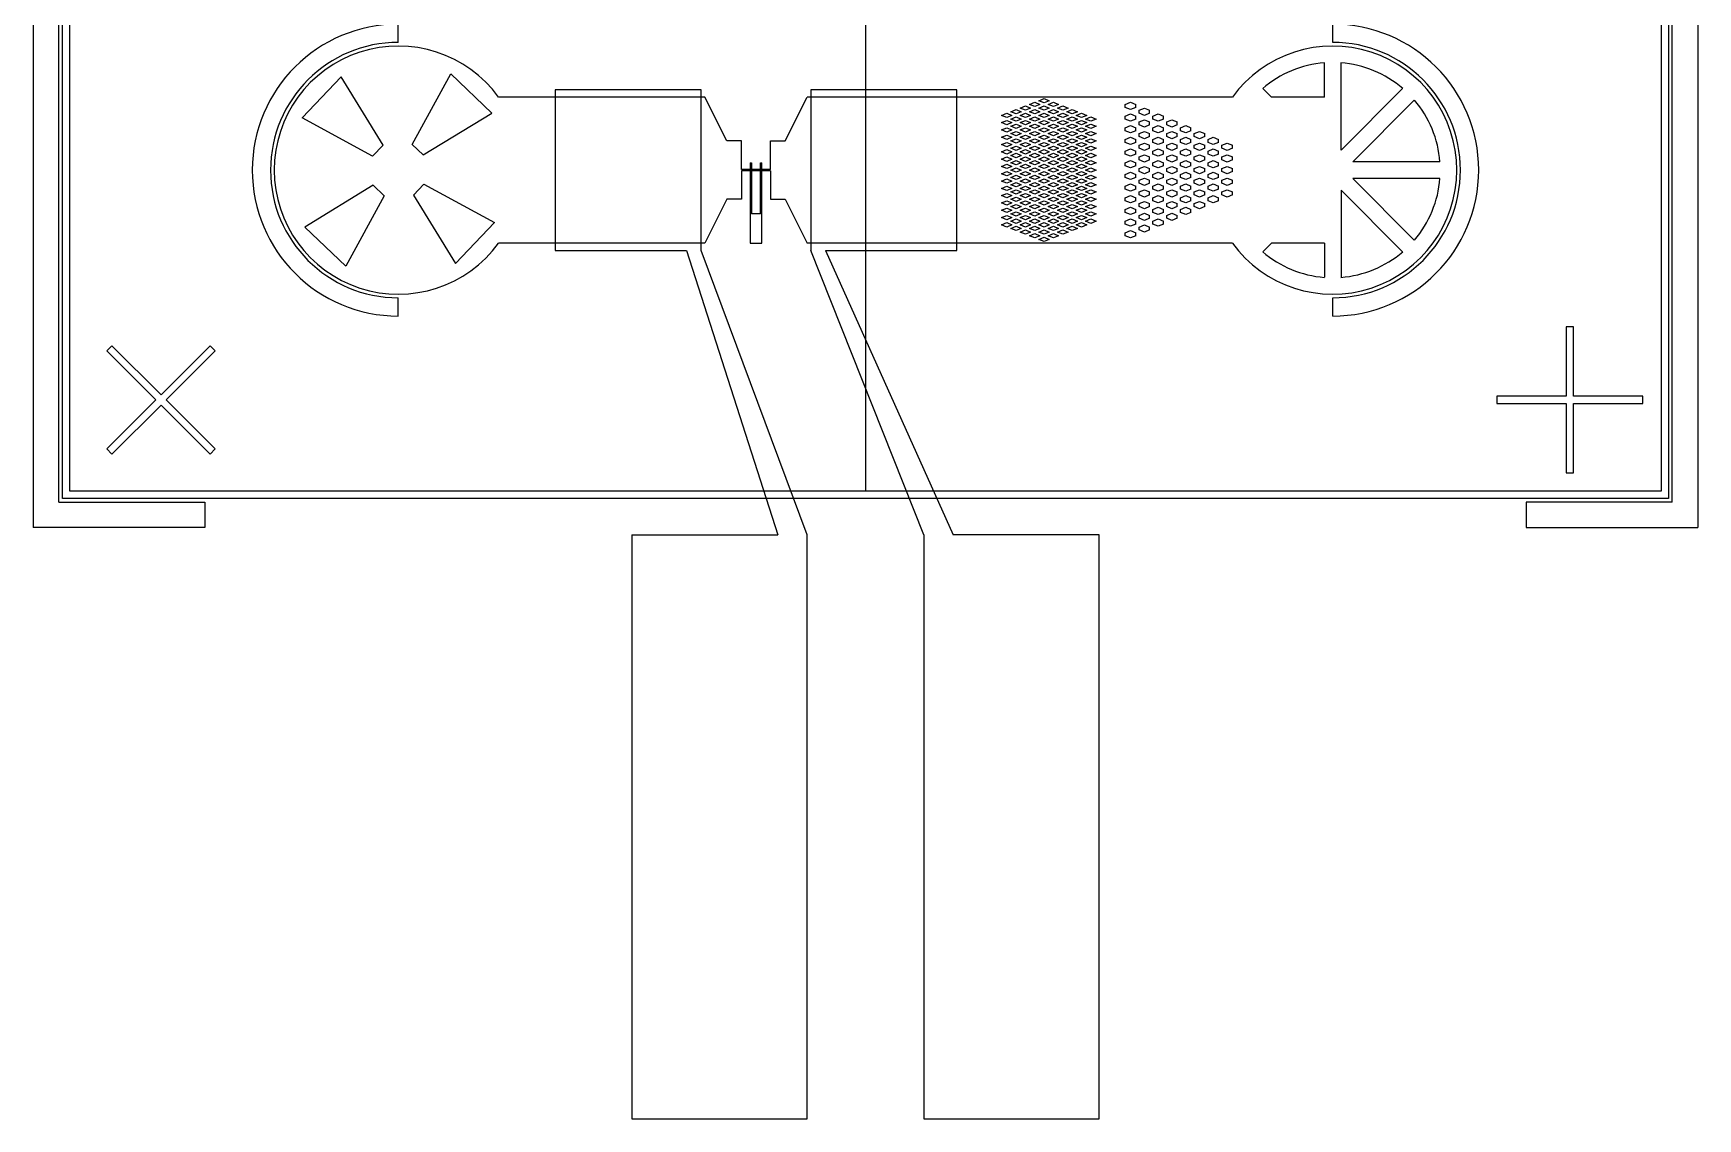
# Model space of a CAD drawing. Header units: inches. Extents: x -271009 to 5700, y -37000 to 38138.
# Drawn here: x -68200 to -56800, y -8500 to -1062 of the extents above; entities that cross this region are included whole.
import ezdxf

# ---------------------------------------------------------------- set-up
doc = ezdxf.new("R2010")
doc.units = ezdxf.units.IN
doc.header["$MEASUREMENT"] = 0
for name, color, linetype in [('Construction', 3, 'Continuous'), ('Electrodes', 4, 'Continuous'), ('PDMS', 6, 'Continuous')]:
    doc.layers.add(name, color=color, linetype=linetype)

msp = doc.modelspace()

# ---------------------------------------------------------------- linework, layer by layer
at = {"layer": 'Construction'}
msp.add_line((-62500, 4200), (-62500, -4200), dxfattribs=at)
at = {"layer": 'Electrodes'}
for p, q in [((-68200, 4450), (-68200, -4450)), ((-56800, 4450), (-56800, -4450)), ((-68025, -4275), (-68025, 4275)), ((-56975, -4275), (-56975, 4275)), ((-65700, -1125), (-65700, -1000)), ((-59300, -1125), (-59300, -1000)), ((-63725, -2550), (-63100, -4500)), ((-62900, -4500), (-63625, -2550)), ((-62100, -4500), (-62875, -2550)), ((-62775, -2550), (-61900, -4500)), ((-65700, -3000), (-65700, -2875)), ((-59300, -3000), (-59300, -2875)), ((-57650, -3075), (-57700, -3075)), ((-57700, -3075), (-57700, -3550)), ((-57650, -3550), (-57650, -3075)), ((-67661, -3204), (-67696, -3239)), ((-67696, -3239), (-67360, -3575)), ((-67325, -3540), (-67661, -3204)), ((-66989, -3204), (-67325, -3540)), ((-67290, -3575), (-66954, -3239)), ((-66989, -3204), (-66954, -3239)), ((-67360, -3575), (-67696, -3911)), ((-67661, -3946), (-67325, -3610)), ((-67325, -3610), (-66989, -3946)), ((-66954, -3911), (-67290, -3575)), ((-58175, -3550), (-58175, -3600)), ((-57700, -3550), (-58175, -3550)), ((-58175, -3600), (-57700, -3600)), ((-57700, -3600), (-57700, -4075)), ((-57175, -3550), (-57650, -3550)), ((-57650, -4075), (-57650, -3600)), ((-57650, -3600), (-57175, -3600)), ((-57175, -3600), (-57175, -3550)), ((-67696, -3911), (-67661, -3946)), ((-66989, -3946), (-66954, -3911)), ((-57700, -4075), (-57650, -4075)), ((-68025, -4275), (-67025, -4275)), ((-67025, -4275), (-67025, -4450)), ((-56975, -4275), (-57975, -4275)), ((-57975, -4275), (-57975, -4450)), ((-67025, -4450), (-68200, -4450)), ((-64100, -4500), (-63100, -4500)), ((-60900, -4500), (-61900, -4500)), ((-57975, -4450), (-56800, -4450))]:
    msp.add_line(p, q, dxfattribs=at)
for points in [[(-63625, -2550), (-63625, -1450), (-64625, -1450), (-64625, -2550), (-63725, -2550)], [(-62775, -2550), (-61875, -2550), (-61875, -1450), (-62875, -1450), (-62875, -2550)], [(-63290, -1950), (-63280, -1950), (-63280, -2300)], [(-63290, -1950), (-63290, -2500), (-63210, -2500), (-63210, -1950)], [(-63220, -2300), (-63220, -1950), (-63210, -1950)], [(-63220, -2300), (-63280, -2300)], [(-64100, -4500), (-64100, -8500), (-62900, -8500), (-62900, -4500)], [(-62100, -4500), (-62100, -8500), (-60900, -8500), (-60900, -4500)]]:
    msp.add_lwpolyline(points, dxfattribs=at)
for centre, radius, start, end in [((-65700, -2000), 1000, 90, 270), ((-59300, -2000), 1000, 270, 90), ((-65700, -2000), 875, 90, 270), ((-59300, -2000), 875, 270, 90)]:
    msp.add_arc(centre, radius, start, end, dxfattribs=at)
at = {"layer": 'PDMS'}
for p, q in [((-66359, -1641), (-66091, -1360)), ((-65804, -1829), (-66091, -1360)), ((-65604, -1824), (-65341, -1341)), ((-65060, -1609), (-65341, -1341)), ((-59357, -1500), (-59357, -1266)), ((-59243, -1863), (-59243, -1266)), ((-59720, -1500), (-59779, -1441)), ((-58821, -1441), (-59243, -1863)), ((-63600, -1500), (-65013, -1500)), ((-63450, -1800), (-63600, -1500)), ((-63050, -1800), (-62900, -1500)), ((-59987, -1500), (-62900, -1500)), ((-61505, -1600), (-61469, -1585)), ((-61469, -1585), (-61433, -1600)), ((-61441, -1575), (-61405, -1560)), ((-61405, -1590), (-61441, -1575)), ((-61405, -1560), (-61369, -1575)), ((-61369, -1575), (-61405, -1590)), ((-61377, -1550), (-61341, -1535)), ((-61341, -1565), (-61377, -1550)), ((-61377, -1600), (-61341, -1585)), ((-61341, -1535), (-61305, -1550)), ((-61305, -1550), (-61341, -1565)), ((-61341, -1585), (-61305, -1600)), ((-61313, -1525), (-61277, -1510)), ((-61277, -1540), (-61313, -1525)), ((-61313, -1575), (-61277, -1560)), ((-61277, -1590), (-61313, -1575)), ((-61277, -1510), (-61241, -1525)), ((-61241, -1525), (-61277, -1540)), ((-61277, -1560), (-61241, -1575)), ((-61241, -1575), (-61277, -1590)), ((-61249, -1550), (-61213, -1535)), ((-61213, -1565), (-61249, -1550)), ((-61249, -1600), (-61213, -1585)), ((-61213, -1535), (-61177, -1550)), ((-61177, -1550), (-61213, -1565)), ((-61213, -1585), (-61177, -1600)), ((-61185, -1575), (-61149, -1560)), ((-61149, -1590), (-61185, -1575)), ((-61149, -1560), (-61113, -1575)), ((-61113, -1575), (-61149, -1590)), ((-61121, -1600), (-61085, -1585)), ((-61085, -1585), (-61049, -1600)), ((-60721, -1550), (-60685, -1535)), ((-60721, -1570), (-60721, -1550)), ((-60685, -1585), (-60721, -1570)), ((-60685, -1535), (-60649, -1550)), ((-60649, -1570), (-60685, -1585)), ((-60649, -1570), (-60649, -1550)), ((-60626, -1590), (-60590, -1575)), ((-60626, -1610), (-60626, -1590)), ((-60590, -1575), (-60554, -1590)), ((-60554, -1610), (-60554, -1590)), ((-59357, -1500), (-59720, -1500)), ((-58741, -1521), (-59163, -1943)), ((-65876, -1904), (-66359, -1641)), ((-65529, -1896), (-65060, -1609)), ((-61569, -1625), (-61533, -1610)), ((-61533, -1640), (-61569, -1625)), ((-61569, -1675), (-61533, -1660)), ((-61533, -1690), (-61569, -1675)), ((-61569, -1725), (-61533, -1710)), ((-61533, -1610), (-61497, -1625)), ((-61497, -1625), (-61533, -1640)), ((-61533, -1660), (-61497, -1675)), ((-61497, -1675), (-61533, -1690)), ((-61533, -1710), (-61497, -1725)), ((-61469, -1615), (-61505, -1600)), ((-61505, -1650), (-61469, -1635)), ((-61469, -1665), (-61505, -1650)), ((-61505, -1700), (-61469, -1685)), ((-61469, -1715), (-61505, -1700)), ((-61433, -1600), (-61469, -1615)), ((-61469, -1635), (-61433, -1650)), ((-61433, -1650), (-61469, -1665)), ((-61469, -1685), (-61433, -1700)), ((-61433, -1700), (-61469, -1715)), ((-61441, -1625), (-61405, -1610)), ((-61405, -1640), (-61441, -1625)), ((-61441, -1675), (-61405, -1660)), ((-61405, -1690), (-61441, -1675)), ((-61441, -1725), (-61405, -1710)), ((-61405, -1610), (-61369, -1625)), ((-61369, -1625), (-61405, -1640)), ((-61405, -1660), (-61369, -1675)), ((-61369, -1675), (-61405, -1690)), ((-61405, -1710), (-61369, -1725)), ((-61341, -1615), (-61377, -1600)), ((-61377, -1650), (-61341, -1635)), ((-61341, -1665), (-61377, -1650)), ((-61377, -1700), (-61341, -1685)), ((-61341, -1715), (-61377, -1700)), ((-61305, -1600), (-61341, -1615)), ((-61341, -1635), (-61305, -1650)), ((-61305, -1650), (-61341, -1665)), ((-61341, -1685), (-61305, -1700)), ((-61305, -1700), (-61341, -1715)), ((-61313, -1625), (-61277, -1610)), ((-61277, -1640), (-61313, -1625)), ((-61313, -1675), (-61277, -1660)), ((-61277, -1690), (-61313, -1675)), ((-61313, -1725), (-61277, -1710)), ((-61277, -1610), (-61241, -1625)), ((-61241, -1625), (-61277, -1640)), ((-61277, -1660), (-61241, -1675)), ((-61241, -1675), (-61277, -1690)), ((-61277, -1710), (-61241, -1725)), ((-61213, -1615), (-61249, -1600)), ((-61249, -1650), (-61213, -1635)), ((-61213, -1665), (-61249, -1650)), ((-61249, -1700), (-61213, -1685)), ((-61213, -1715), (-61249, -1700)), ((-61177, -1600), (-61213, -1615)), ((-61213, -1635), (-61177, -1650)), ((-61177, -1650), (-61213, -1665)), ((-61213, -1685), (-61177, -1700)), ((-61177, -1700), (-61213, -1715)), ((-61185, -1625), (-61149, -1610)), ((-61149, -1640), (-61185, -1625)), ((-61185, -1675), (-61149, -1660)), ((-61149, -1690), (-61185, -1675)), ((-61185, -1725), (-61149, -1710)), ((-61149, -1610), (-61113, -1625)), ((-61113, -1625), (-61149, -1640)), ((-61149, -1660), (-61113, -1675)), ((-61113, -1675), (-61149, -1690)), ((-61149, -1710), (-61113, -1725)), ((-61085, -1615), (-61121, -1600)), ((-61121, -1650), (-61085, -1635)), ((-61085, -1665), (-61121, -1650)), ((-61121, -1700), (-61085, -1685)), ((-61085, -1715), (-61121, -1700)), ((-61049, -1600), (-61085, -1615)), ((-61085, -1635), (-61049, -1650)), ((-61049, -1650), (-61085, -1665)), ((-61085, -1685), (-61049, -1700)), ((-61049, -1700), (-61085, -1715)), ((-61057, -1625), (-61021, -1610)), ((-61021, -1640), (-61057, -1625)), ((-61057, -1675), (-61021, -1660)), ((-61021, -1690), (-61057, -1675)), ((-61057, -1725), (-61021, -1710)), ((-61021, -1610), (-60985, -1625)), ((-60985, -1625), (-61021, -1640)), ((-61021, -1660), (-60985, -1675)), ((-60985, -1675), (-61021, -1690)), ((-61021, -1710), (-60985, -1725)), ((-60993, -1650), (-60957, -1635)), ((-60957, -1665), (-60993, -1650)), ((-60993, -1700), (-60957, -1685)), ((-60957, -1715), (-60993, -1700)), ((-60957, -1635), (-60921, -1650)), ((-60921, -1650), (-60957, -1665)), ((-60957, -1685), (-60921, -1700)), ((-60921, -1700), (-60957, -1715)), ((-60721, -1630), (-60685, -1615)), ((-60721, -1650), (-60721, -1630)), ((-60685, -1665), (-60721, -1650)), ((-60721, -1710), (-60685, -1695)), ((-60721, -1730), (-60721, -1710)), ((-60685, -1615), (-60649, -1630)), ((-60649, -1650), (-60685, -1665)), ((-60685, -1695), (-60649, -1710)), ((-60649, -1650), (-60649, -1630)), ((-60649, -1730), (-60649, -1710)), ((-60590, -1625), (-60626, -1610)), ((-60626, -1670), (-60590, -1655)), ((-60626, -1690), (-60626, -1670)), ((-60590, -1705), (-60626, -1690)), ((-60554, -1610), (-60590, -1625)), ((-60590, -1655), (-60554, -1670)), ((-60554, -1690), (-60590, -1705)), ((-60554, -1690), (-60554, -1670)), ((-60532, -1630), (-60496, -1615)), ((-60532, -1650), (-60532, -1630)), ((-60496, -1665), (-60532, -1650)), ((-60532, -1710), (-60496, -1695)), ((-60532, -1730), (-60532, -1710)), ((-60496, -1615), (-60460, -1630)), ((-60460, -1650), (-60496, -1665)), ((-60496, -1695), (-60460, -1710)), ((-60460, -1650), (-60460, -1630)), ((-60460, -1730), (-60460, -1710)), ((-60437, -1670), (-60401, -1655)), ((-60437, -1690), (-60437, -1670)), ((-60401, -1705), (-60437, -1690)), ((-60401, -1655), (-60365, -1670)), ((-60365, -1690), (-60401, -1705)), ((-60365, -1690), (-60365, -1670)), ((-60343, -1710), (-60307, -1695)), ((-60343, -1730), (-60343, -1710)), ((-60307, -1695), (-60271, -1710)), ((-60271, -1730), (-60271, -1710)), ((-63350, -1800), (-63450, -1800)), ((-63350, -1995), (-63350, -1800)), ((-63150, -1995), (-63150, -1800)), ((-63150, -1800), (-63050, -1800)), ((-61533, -1740), (-61569, -1725)), ((-61569, -1775), (-61533, -1760)), ((-61533, -1790), (-61569, -1775)), ((-61569, -1825), (-61533, -1810)), ((-61497, -1725), (-61533, -1740)), ((-61533, -1760), (-61497, -1775)), ((-61497, -1775), (-61533, -1790)), ((-61533, -1810), (-61497, -1825)), ((-61505, -1750), (-61469, -1735)), ((-61469, -1765), (-61505, -1750)), ((-61505, -1800), (-61469, -1785)), ((-61469, -1815), (-61505, -1800)), ((-61469, -1735), (-61433, -1750)), ((-61433, -1750), (-61469, -1765)), ((-61469, -1785), (-61433, -1800)), ((-61433, -1800), (-61469, -1815)), ((-61405, -1740), (-61441, -1725)), ((-61441, -1775), (-61405, -1760)), ((-61405, -1790), (-61441, -1775)), ((-61441, -1825), (-61405, -1810)), ((-61369, -1725), (-61405, -1740)), ((-61405, -1760), (-61369, -1775)), ((-61369, -1775), (-61405, -1790)), ((-61405, -1810), (-61369, -1825)), ((-61377, -1750), (-61341, -1735)), ((-61341, -1765), (-61377, -1750)), ((-61377, -1800), (-61341, -1785)), ((-61341, -1815), (-61377, -1800)), ((-61341, -1735), (-61305, -1750)), ((-61305, -1750), (-61341, -1765)), ((-61341, -1785), (-61305, -1800)), ((-61305, -1800), (-61341, -1815)), ((-61277, -1740), (-61313, -1725)), ((-61313, -1775), (-61277, -1760)), ((-61277, -1790), (-61313, -1775)), ((-61313, -1825), (-61277, -1810)), ((-61241, -1725), (-61277, -1740)), ((-61277, -1760), (-61241, -1775)), ((-61241, -1775), (-61277, -1790)), ((-61277, -1810), (-61241, -1825)), ((-61249, -1750), (-61213, -1735)), ((-61213, -1765), (-61249, -1750)), ((-61249, -1800), (-61213, -1785)), ((-61213, -1815), (-61249, -1800)), ((-61213, -1735), (-61177, -1750)), ((-61177, -1750), (-61213, -1765)), ((-61213, -1785), (-61177, -1800)), ((-61177, -1800), (-61213, -1815)), ((-61149, -1740), (-61185, -1725)), ((-61185, -1775), (-61149, -1760)), ((-61149, -1790), (-61185, -1775)), ((-61185, -1825), (-61149, -1810)), ((-61113, -1725), (-61149, -1740)), ((-61149, -1760), (-61113, -1775)), ((-61113, -1775), (-61149, -1790)), ((-61149, -1810), (-61113, -1825)), ((-61121, -1750), (-61085, -1735)), ((-61085, -1765), (-61121, -1750)), ((-61121, -1800), (-61085, -1785)), ((-61085, -1815), (-61121, -1800)), ((-61085, -1735), (-61049, -1750)), ((-61049, -1750), (-61085, -1765)), ((-61085, -1785), (-61049, -1800)), ((-61049, -1800), (-61085, -1815)), ((-61021, -1740), (-61057, -1725)), ((-61057, -1775), (-61021, -1760)), ((-61021, -1790), (-61057, -1775)), ((-61057, -1825), (-61021, -1810)), ((-60985, -1725), (-61021, -1740)), ((-61021, -1760), (-60985, -1775)), ((-60985, -1775), (-61021, -1790)), ((-61021, -1810), (-60985, -1825)), ((-60993, -1750), (-60957, -1735)), ((-60957, -1765), (-60993, -1750)), ((-60993, -1800), (-60957, -1785)), ((-60957, -1815), (-60993, -1800)), ((-60957, -1735), (-60921, -1750)), ((-60921, -1750), (-60957, -1765)), ((-60957, -1785), (-60921, -1800)), ((-60921, -1800), (-60957, -1815)), ((-60685, -1745), (-60721, -1730)), ((-60721, -1790), (-60685, -1775)), ((-60721, -1810), (-60721, -1790)), ((-60685, -1825), (-60721, -1810)), ((-60649, -1730), (-60685, -1745)), ((-60685, -1775), (-60649, -1790)), ((-60649, -1810), (-60685, -1825)), ((-60649, -1810), (-60649, -1790)), ((-60626, -1750), (-60590, -1735)), ((-60626, -1770), (-60626, -1750)), ((-60590, -1785), (-60626, -1770)), ((-60626, -1830), (-60590, -1815)), ((-60590, -1735), (-60554, -1750)), ((-60554, -1770), (-60590, -1785)), ((-60590, -1815), (-60554, -1830)), ((-60554, -1770), (-60554, -1750)), ((-60496, -1745), (-60532, -1730)), ((-60532, -1790), (-60496, -1775)), ((-60532, -1810), (-60532, -1790)), ((-60496, -1825), (-60532, -1810)), ((-60460, -1730), (-60496, -1745)), ((-60496, -1775), (-60460, -1790)), ((-60460, -1810), (-60496, -1825)), ((-60460, -1810), (-60460, -1790)), ((-60437, -1750), (-60401, -1735)), ((-60437, -1770), (-60437, -1750)), ((-60401, -1785), (-60437, -1770)), ((-60437, -1830), (-60401, -1815)), ((-60401, -1735), (-60365, -1750)), ((-60365, -1770), (-60401, -1785)), ((-60401, -1815), (-60365, -1830)), ((-60365, -1770), (-60365, -1750)), ((-60307, -1745), (-60343, -1730)), ((-60343, -1790), (-60307, -1775)), ((-60343, -1810), (-60343, -1790)), ((-60307, -1825), (-60343, -1810)), ((-60271, -1730), (-60307, -1745)), ((-60307, -1775), (-60271, -1790)), ((-60271, -1810), (-60307, -1825)), ((-60271, -1810), (-60271, -1790)), ((-60248, -1750), (-60212, -1735)), ((-60248, -1770), (-60248, -1750)), ((-60212, -1785), (-60248, -1770)), ((-60248, -1830), (-60212, -1815)), ((-60212, -1735), (-60176, -1750)), ((-60176, -1770), (-60212, -1785)), ((-60212, -1815), (-60176, -1830)), ((-60176, -1770), (-60176, -1750)), ((-60154, -1790), (-60118, -1775)), ((-60154, -1810), (-60154, -1790)), ((-60118, -1825), (-60154, -1810)), ((-60118, -1775), (-60082, -1790)), ((-60082, -1810), (-60118, -1825)), ((-60082, -1810), (-60082, -1790)), ((-60059, -1830), (-60023, -1815)), ((-60023, -1815), (-59987, -1830)), ((-65876, -1904), (-65804, -1829)), ((-65529, -1896), (-65604, -1824)), ((-61533, -1840), (-61569, -1825)), ((-61569, -1875), (-61533, -1860)), ((-61533, -1890), (-61569, -1875)), ((-61569, -1925), (-61533, -1910)), ((-61533, -1940), (-61569, -1925)), ((-61497, -1825), (-61533, -1840)), ((-61533, -1860), (-61497, -1875)), ((-61497, -1875), (-61533, -1890)), ((-61533, -1910), (-61497, -1925)), ((-61497, -1925), (-61533, -1940)), ((-61505, -1850), (-61469, -1835)), ((-61469, -1865), (-61505, -1850)), ((-61505, -1900), (-61469, -1885)), ((-61469, -1915), (-61505, -1900)), ((-61505, -1950), (-61469, -1935)), ((-61469, -1835), (-61433, -1850)), ((-61433, -1850), (-61469, -1865)), ((-61469, -1885), (-61433, -1900)), ((-61433, -1900), (-61469, -1915)), ((-61469, -1935), (-61433, -1950)), ((-61405, -1840), (-61441, -1825)), ((-61441, -1875), (-61405, -1860)), ((-61405, -1890), (-61441, -1875)), ((-61441, -1925), (-61405, -1910)), ((-61405, -1940), (-61441, -1925)), ((-61369, -1825), (-61405, -1840)), ((-61405, -1860), (-61369, -1875)), ((-61369, -1875), (-61405, -1890)), ((-61405, -1910), (-61369, -1925)), ((-61369, -1925), (-61405, -1940)), ((-61377, -1850), (-61341, -1835)), ((-61341, -1865), (-61377, -1850)), ((-61377, -1900), (-61341, -1885)), ((-61341, -1915), (-61377, -1900)), ((-61377, -1950), (-61341, -1935)), ((-61341, -1835), (-61305, -1850)), ((-61305, -1850), (-61341, -1865)), ((-61341, -1885), (-61305, -1900)), ((-61305, -1900), (-61341, -1915)), ((-61341, -1935), (-61305, -1950)), ((-61277, -1840), (-61313, -1825)), ((-61313, -1875), (-61277, -1860)), ((-61277, -1890), (-61313, -1875)), ((-61313, -1925), (-61277, -1910)), ((-61277, -1940), (-61313, -1925)), ((-61241, -1825), (-61277, -1840)), ((-61277, -1860), (-61241, -1875)), ((-61241, -1875), (-61277, -1890)), ((-61277, -1910), (-61241, -1925)), ((-61241, -1925), (-61277, -1940)), ((-61249, -1850), (-61213, -1835)), ((-61213, -1865), (-61249, -1850)), ((-61249, -1900), (-61213, -1885)), ((-61213, -1915), (-61249, -1900)), ((-61249, -1950), (-61213, -1935)), ((-61213, -1835), (-61177, -1850)), ((-61177, -1850), (-61213, -1865)), ((-61213, -1885), (-61177, -1900)), ((-61177, -1900), (-61213, -1915)), ((-61213, -1935), (-61177, -1950)), ((-61149, -1840), (-61185, -1825)), ((-61185, -1875), (-61149, -1860)), ((-61149, -1890), (-61185, -1875)), ((-61185, -1925), (-61149, -1910)), ((-61149, -1940), (-61185, -1925)), ((-61113, -1825), (-61149, -1840)), ((-61149, -1860), (-61113, -1875)), ((-61113, -1875), (-61149, -1890)), ((-61149, -1910), (-61113, -1925)), ((-61113, -1925), (-61149, -1940)), ((-61121, -1850), (-61085, -1835)), ((-61085, -1865), (-61121, -1850)), ((-61121, -1900), (-61085, -1885)), ((-61085, -1915), (-61121, -1900)), ((-61121, -1950), (-61085, -1935)), ((-61085, -1835), (-61049, -1850)), ((-61049, -1850), (-61085, -1865)), ((-61085, -1885), (-61049, -1900)), ((-61049, -1900), (-61085, -1915)), ((-61085, -1935), (-61049, -1950)), ((-61021, -1840), (-61057, -1825)), ((-61057, -1875), (-61021, -1860)), ((-61021, -1890), (-61057, -1875)), ((-61057, -1925), (-61021, -1910)), ((-61021, -1940), (-61057, -1925)), ((-60985, -1825), (-61021, -1840)), ((-61021, -1860), (-60985, -1875)), ((-60985, -1875), (-61021, -1890)), ((-61021, -1910), (-60985, -1925)), ((-60985, -1925), (-61021, -1940)), ((-60993, -1850), (-60957, -1835)), ((-60957, -1865), (-60993, -1850)), ((-60993, -1900), (-60957, -1885)), ((-60957, -1915), (-60993, -1900)), ((-60993, -1950), (-60957, -1935)), ((-60957, -1835), (-60921, -1850)), ((-60921, -1850), (-60957, -1865)), ((-60957, -1885), (-60921, -1900)), ((-60921, -1900), (-60957, -1915)), ((-60957, -1935), (-60921, -1950)), ((-60721, -1870), (-60685, -1855)), ((-60721, -1890), (-60721, -1870)), ((-60685, -1905), (-60721, -1890)), ((-60721, -1950), (-60685, -1935)), ((-60685, -1855), (-60649, -1870)), ((-60649, -1890), (-60685, -1905)), ((-60685, -1935), (-60649, -1950)), ((-60649, -1890), (-60649, -1870)), ((-60626, -1850), (-60626, -1830)), ((-60590, -1865), (-60626, -1850)), ((-60626, -1910), (-60590, -1895)), ((-60626, -1930), (-60626, -1910)), ((-60590, -1945), (-60626, -1930)), ((-60554, -1850), (-60590, -1865)), ((-60590, -1895), (-60554, -1910)), ((-60554, -1930), (-60590, -1945)), ((-60554, -1850), (-60554, -1830)), ((-60554, -1930), (-60554, -1910)), ((-60532, -1870), (-60496, -1855)), ((-60532, -1890), (-60532, -1870)), ((-60496, -1905), (-60532, -1890)), ((-60532, -1950), (-60496, -1935)), ((-60496, -1855), (-60460, -1870)), ((-60460, -1890), (-60496, -1905)), ((-60496, -1935), (-60460, -1950)), ((-60460, -1890), (-60460, -1870)), ((-60437, -1850), (-60437, -1830)), ((-60401, -1865), (-60437, -1850)), ((-60437, -1910), (-60401, -1895)), ((-60437, -1930), (-60437, -1910)), ((-60401, -1945), (-60437, -1930)), ((-60365, -1850), (-60401, -1865)), ((-60401, -1895), (-60365, -1910)), ((-60365, -1930), (-60401, -1945)), ((-60365, -1850), (-60365, -1830)), ((-60365, -1930), (-60365, -1910)), ((-60343, -1870), (-60307, -1855)), ((-60343, -1890), (-60343, -1870)), ((-60307, -1905), (-60343, -1890)), ((-60343, -1950), (-60307, -1935)), ((-60307, -1855), (-60271, -1870)), ((-60271, -1890), (-60307, -1905)), ((-60307, -1935), (-60271, -1950)), ((-60271, -1890), (-60271, -1870)), ((-60248, -1850), (-60248, -1830)), ((-60212, -1865), (-60248, -1850)), ((-60248, -1910), (-60212, -1895)), ((-60248, -1930), (-60248, -1910)), ((-60212, -1945), (-60248, -1930)), ((-60176, -1850), (-60212, -1865)), ((-60212, -1895), (-60176, -1910)), ((-60176, -1930), (-60212, -1945)), ((-60176, -1850), (-60176, -1830)), ((-60176, -1930), (-60176, -1910)), ((-60154, -1870), (-60118, -1855)), ((-60154, -1890), (-60154, -1870)), ((-60118, -1905), (-60154, -1890)), ((-60154, -1950), (-60118, -1935)), ((-60118, -1855), (-60082, -1870)), ((-60082, -1890), (-60118, -1905)), ((-60118, -1935), (-60082, -1950)), ((-60082, -1890), (-60082, -1870)), ((-60059, -1850), (-60059, -1830)), ((-60023, -1865), (-60059, -1850)), ((-60059, -1910), (-60023, -1895)), ((-60059, -1930), (-60059, -1910)), ((-60023, -1945), (-60059, -1930)), ((-59987, -1850), (-60023, -1865)), ((-60023, -1895), (-59987, -1910)), ((-59987, -1930), (-60023, -1945)), ((-59987, -1850), (-59987, -1830)), ((-59987, -1930), (-59987, -1910)), ((-63150, -1995), (-63350, -1995)), ((-63150, -2005), (-63350, -2005)), ((-63350, -2005), (-63350, -2200)), ((-63150, -2005), (-63150, -2200)), ((-61569, -1975), (-61533, -1960)), ((-61533, -1990), (-61569, -1975)), ((-61569, -2025), (-61533, -2010)), ((-61533, -2040), (-61569, -2025)), ((-61533, -1960), (-61497, -1975)), ((-61497, -1975), (-61533, -1990)), ((-61533, -2010), (-61497, -2025)), ((-61497, -2025), (-61533, -2040)), ((-61469, -1965), (-61505, -1950)), ((-61505, -2000), (-61469, -1985)), ((-61469, -2015), (-61505, -2000)), ((-61505, -2050), (-61469, -2035)), ((-61469, -2065), (-61505, -2050)), ((-61433, -1950), (-61469, -1965)), ((-61469, -1985), (-61433, -2000)), ((-61433, -2000), (-61469, -2015)), ((-61469, -2035), (-61433, -2050)), ((-61433, -2050), (-61469, -2065)), ((-61441, -1975), (-61405, -1960)), ((-61405, -1990), (-61441, -1975)), ((-61441, -2025), (-61405, -2010)), ((-61405, -2040), (-61441, -2025)), ((-61405, -1960), (-61369, -1975)), ((-61369, -1975), (-61405, -1990)), ((-61405, -2010), (-61369, -2025)), ((-61369, -2025), (-61405, -2040)), ((-61341, -1965), (-61377, -1950)), ((-61377, -2000), (-61341, -1985)), ((-61341, -2015), (-61377, -2000)), ((-61377, -2050), (-61341, -2035)), ((-61341, -2065), (-61377, -2050)), ((-61305, -1950), (-61341, -1965)), ((-61341, -1985), (-61305, -2000)), ((-61305, -2000), (-61341, -2015)), ((-61341, -2035), (-61305, -2050)), ((-61305, -2050), (-61341, -2065)), ((-61313, -1975), (-61277, -1960)), ((-61277, -1990), (-61313, -1975)), ((-61313, -2025), (-61277, -2010)), ((-61277, -2040), (-61313, -2025)), ((-61277, -1960), (-61241, -1975)), ((-61241, -1975), (-61277, -1990)), ((-61277, -2010), (-61241, -2025)), ((-61241, -2025), (-61277, -2040)), ((-61213, -1965), (-61249, -1950)), ((-61249, -2000), (-61213, -1985)), ((-61213, -2015), (-61249, -2000)), ((-61249, -2050), (-61213, -2035)), ((-61213, -2065), (-61249, -2050)), ((-61177, -1950), (-61213, -1965)), ((-61213, -1985), (-61177, -2000)), ((-61177, -2000), (-61213, -2015)), ((-61213, -2035), (-61177, -2050)), ((-61177, -2050), (-61213, -2065)), ((-61185, -1975), (-61149, -1960)), ((-61149, -1990), (-61185, -1975)), ((-61185, -2025), (-61149, -2010)), ((-61149, -2040), (-61185, -2025)), ((-61149, -1960), (-61113, -1975)), ((-61113, -1975), (-61149, -1990)), ((-61149, -2010), (-61113, -2025)), ((-61113, -2025), (-61149, -2040)), ((-61085, -1965), (-61121, -1950)), ((-61121, -2000), (-61085, -1985)), ((-61085, -2015), (-61121, -2000)), ((-61121, -2050), (-61085, -2035)), ((-61085, -2065), (-61121, -2050)), ((-61049, -1950), (-61085, -1965)), ((-61085, -1985), (-61049, -2000)), ((-61049, -2000), (-61085, -2015)), ((-61085, -2035), (-61049, -2050)), ((-61049, -2050), (-61085, -2065)), ((-61057, -1975), (-61021, -1960)), ((-61021, -1990), (-61057, -1975)), ((-61057, -2025), (-61021, -2010)), ((-61021, -2040), (-61057, -2025)), ((-61021, -1960), (-60985, -1975)), ((-60985, -1975), (-61021, -1990)), ((-61021, -2010), (-60985, -2025)), ((-60985, -2025), (-61021, -2040)), ((-60957, -1965), (-60993, -1950)), ((-60993, -2000), (-60957, -1985)), ((-60957, -2015), (-60993, -2000)), ((-60993, -2050), (-60957, -2035)), ((-60957, -2065), (-60993, -2050)), ((-60921, -1950), (-60957, -1965)), ((-60957, -1985), (-60921, -2000)), ((-60921, -2000), (-60957, -2015)), ((-60957, -2035), (-60921, -2050)), ((-60921, -2050), (-60957, -2065)), ((-60721, -1970), (-60721, -1950)), ((-60685, -1985), (-60721, -1970)), ((-60721, -2030), (-60685, -2015)), ((-60721, -2050), (-60721, -2030)), ((-60685, -2065), (-60721, -2050)), ((-60649, -1970), (-60685, -1985)), ((-60685, -2015), (-60649, -2030)), ((-60649, -2050), (-60685, -2065)), ((-60649, -1970), (-60649, -1950)), ((-60649, -2050), (-60649, -2030)), ((-60626, -1990), (-60590, -1975)), ((-60626, -2010), (-60626, -1990)), ((-60590, -2025), (-60626, -2010)), ((-60590, -1975), (-60554, -1990)), ((-60554, -2010), (-60590, -2025)), ((-60554, -2010), (-60554, -1990)), ((-60532, -1970), (-60532, -1950)), ((-60496, -1985), (-60532, -1970)), ((-60532, -2030), (-60496, -2015)), ((-60532, -2050), (-60532, -2030)), ((-60496, -2065), (-60532, -2050)), ((-60460, -1970), (-60496, -1985)), ((-60496, -2015), (-60460, -2030)), ((-60460, -2050), (-60496, -2065)), ((-60460, -1970), (-60460, -1950)), ((-60460, -2050), (-60460, -2030)), ((-60437, -1990), (-60401, -1975)), ((-60437, -2010), (-60437, -1990)), ((-60401, -2025), (-60437, -2010)), ((-60401, -1975), (-60365, -1990)), ((-60365, -2010), (-60401, -2025)), ((-60365, -2010), (-60365, -1990)), ((-60343, -1970), (-60343, -1950)), ((-60307, -1985), (-60343, -1970)), ((-60343, -2030), (-60307, -2015)), ((-60343, -2050), (-60343, -2030)), ((-60307, -2065), (-60343, -2050)), ((-60271, -1970), (-60307, -1985)), ((-60307, -2015), (-60271, -2030)), ((-60271, -2050), (-60307, -2065)), ((-60271, -1970), (-60271, -1950)), ((-60271, -2050), (-60271, -2030)), ((-60248, -1990), (-60212, -1975)), ((-60248, -2010), (-60248, -1990)), ((-60212, -2025), (-60248, -2010)), ((-60212, -1975), (-60176, -1990)), ((-60176, -2010), (-60212, -2025)), ((-60176, -2010), (-60176, -1990)), ((-60154, -1970), (-60154, -1950)), ((-60118, -1985), (-60154, -1970)), ((-60154, -2030), (-60118, -2015)), ((-60154, -2050), (-60154, -2030)), ((-60118, -2065), (-60154, -2050)), ((-60082, -1970), (-60118, -1985)), ((-60118, -2015), (-60082, -2030)), ((-60082, -2050), (-60118, -2065)), ((-60082, -1970), (-60082, -1950)), ((-60082, -2050), (-60082, -2030)), ((-60059, -1990), (-60023, -1975)), ((-60059, -2010), (-60059, -1990)), ((-60023, -2025), (-60059, -2010)), ((-60023, -1975), (-59987, -1990)), ((-59987, -2010), (-60023, -2025)), ((-59987, -2010), (-59987, -1990)), ((-58566, -1943), (-59163, -1943)), ((-65871, -2104), (-66340, -2391)), ((-65871, -2104), (-65796, -2176)), ((-65524, -2096), (-65596, -2171)), ((-65524, -2096), (-65041, -2359)), ((-61569, -2075), (-61533, -2060)), ((-61533, -2090), (-61569, -2075)), ((-61569, -2125), (-61533, -2110)), ((-61533, -2140), (-61569, -2125)), ((-61569, -2175), (-61533, -2160)), ((-61533, -2060), (-61497, -2075)), ((-61497, -2075), (-61533, -2090)), ((-61533, -2110), (-61497, -2125)), ((-61497, -2125), (-61533, -2140)), ((-61533, -2160), (-61497, -2175)), ((-61505, -2100), (-61469, -2085)), ((-61469, -2115), (-61505, -2100)), ((-61505, -2150), (-61469, -2135)), ((-61469, -2165), (-61505, -2150)), ((-61469, -2085), (-61433, -2100)), ((-61433, -2100), (-61469, -2115)), ((-61469, -2135), (-61433, -2150)), ((-61433, -2150), (-61469, -2165)), ((-61441, -2075), (-61405, -2060)), ((-61405, -2090), (-61441, -2075)), ((-61441, -2125), (-61405, -2110)), ((-61405, -2140), (-61441, -2125)), ((-61441, -2175), (-61405, -2160)), ((-61405, -2060), (-61369, -2075)), ((-61369, -2075), (-61405, -2090)), ((-61405, -2110), (-61369, -2125)), ((-61369, -2125), (-61405, -2140)), ((-61405, -2160), (-61369, -2175)), ((-61377, -2100), (-61341, -2085)), ((-61341, -2115), (-61377, -2100)), ((-61377, -2150), (-61341, -2135)), ((-61341, -2165), (-61377, -2150)), ((-61341, -2085), (-61305, -2100)), ((-61305, -2100), (-61341, -2115)), ((-61341, -2135), (-61305, -2150)), ((-61305, -2150), (-61341, -2165)), ((-61313, -2075), (-61277, -2060)), ((-61277, -2090), (-61313, -2075)), ((-61313, -2125), (-61277, -2110)), ((-61277, -2140), (-61313, -2125)), ((-61313, -2175), (-61277, -2160)), ((-61277, -2060), (-61241, -2075)), ((-61241, -2075), (-61277, -2090)), ((-61277, -2110), (-61241, -2125)), ((-61241, -2125), (-61277, -2140)), ((-61277, -2160), (-61241, -2175)), ((-61249, -2100), (-61213, -2085)), ((-61213, -2115), (-61249, -2100)), ((-61249, -2150), (-61213, -2135)), ((-61213, -2165), (-61249, -2150)), ((-61213, -2085), (-61177, -2100)), ((-61177, -2100), (-61213, -2115)), ((-61213, -2135), (-61177, -2150)), ((-61177, -2150), (-61213, -2165)), ((-61185, -2075), (-61149, -2060)), ((-61149, -2090), (-61185, -2075)), ((-61185, -2125), (-61149, -2110)), ((-61149, -2140), (-61185, -2125)), ((-61185, -2175), (-61149, -2160)), ((-61149, -2060), (-61113, -2075)), ((-61113, -2075), (-61149, -2090)), ((-61149, -2110), (-61113, -2125)), ((-61113, -2125), (-61149, -2140)), ((-61149, -2160), (-61113, -2175)), ((-61121, -2100), (-61085, -2085)), ((-61085, -2115), (-61121, -2100)), ((-61121, -2150), (-61085, -2135)), ((-61085, -2165), (-61121, -2150)), ((-61085, -2085), (-61049, -2100)), ((-61049, -2100), (-61085, -2115)), ((-61085, -2135), (-61049, -2150)), ((-61049, -2150), (-61085, -2165)), ((-61057, -2075), (-61021, -2060)), ((-61021, -2090), (-61057, -2075)), ((-61057, -2125), (-61021, -2110)), ((-61021, -2140), (-61057, -2125)), ((-61057, -2175), (-61021, -2160)), ((-61021, -2060), (-60985, -2075)), ((-60985, -2075), (-61021, -2090)), ((-61021, -2110), (-60985, -2125)), ((-60985, -2125), (-61021, -2140)), ((-61021, -2160), (-60985, -2175)), ((-60993, -2100), (-60957, -2085)), ((-60957, -2115), (-60993, -2100)), ((-60993, -2150), (-60957, -2135)), ((-60957, -2165), (-60993, -2150)), ((-60957, -2085), (-60921, -2100)), ((-60921, -2100), (-60957, -2115)), ((-60957, -2135), (-60921, -2150)), ((-60921, -2150), (-60957, -2165)), ((-60721, -2110), (-60685, -2095)), ((-60721, -2130), (-60721, -2110)), ((-60685, -2145), (-60721, -2130)), ((-60685, -2095), (-60649, -2110)), ((-60649, -2130), (-60685, -2145)), ((-60649, -2130), (-60649, -2110)), ((-60626, -2070), (-60590, -2055)), ((-60626, -2090), (-60626, -2070)), ((-60590, -2105), (-60626, -2090)), ((-60626, -2150), (-60590, -2135)), ((-60626, -2170), (-60626, -2150)), ((-60590, -2055), (-60554, -2070)), ((-60554, -2090), (-60590, -2105)), ((-60590, -2135), (-60554, -2150)), ((-60554, -2090), (-60554, -2070)), ((-60554, -2170), (-60554, -2150)), ((-60532, -2110), (-60496, -2095)), ((-60532, -2130), (-60532, -2110)), ((-60496, -2145), (-60532, -2130)), ((-60496, -2095), (-60460, -2110)), ((-60460, -2130), (-60496, -2145)), ((-60460, -2130), (-60460, -2110)), ((-60437, -2070), (-60401, -2055)), ((-60437, -2090), (-60437, -2070)), ((-60401, -2105), (-60437, -2090)), ((-60437, -2150), (-60401, -2135)), ((-60437, -2170), (-60437, -2150)), ((-60401, -2055), (-60365, -2070)), ((-60365, -2090), (-60401, -2105)), ((-60401, -2135), (-60365, -2150)), ((-60365, -2090), (-60365, -2070)), ((-60365, -2170), (-60365, -2150)), ((-60343, -2110), (-60307, -2095)), ((-60343, -2130), (-60343, -2110)), ((-60307, -2145), (-60343, -2130)), ((-60307, -2095), (-60271, -2110)), ((-60271, -2130), (-60307, -2145)), ((-60271, -2130), (-60271, -2110)), ((-60248, -2070), (-60212, -2055)), ((-60248, -2090), (-60248, -2070)), ((-60212, -2105), (-60248, -2090)), ((-60248, -2150), (-60212, -2135)), ((-60248, -2170), (-60248, -2150)), ((-60212, -2055), (-60176, -2070)), ((-60176, -2090), (-60212, -2105)), ((-60212, -2135), (-60176, -2150)), ((-60176, -2090), (-60176, -2070)), ((-60176, -2170), (-60176, -2150)), ((-60154, -2110), (-60118, -2095)), ((-60154, -2130), (-60154, -2110)), ((-60118, -2145), (-60154, -2130)), ((-60118, -2095), (-60082, -2110)), ((-60082, -2130), (-60118, -2145)), ((-60082, -2130), (-60082, -2110)), ((-60059, -2070), (-60023, -2055)), ((-60059, -2090), (-60059, -2070)), ((-60023, -2105), (-60059, -2090)), ((-60059, -2150), (-60023, -2135)), ((-60059, -2170), (-60059, -2150)), ((-60023, -2055), (-59987, -2070)), ((-59987, -2090), (-60023, -2105)), ((-60023, -2135), (-59987, -2150)), ((-59987, -2090), (-59987, -2070)), ((-59987, -2170), (-59987, -2150)), ((-59243, -2137), (-59243, -2734)), ((-58821, -2559), (-59243, -2137)), ((-58566, -2057), (-59163, -2057)), ((-58741, -2479), (-59163, -2057)), ((-65796, -2176), (-66059, -2659)), ((-65596, -2171), (-65309, -2640)), ((-63450, -2200), (-63600, -2500)), ((-63350, -2200), (-63450, -2200)), ((-63150, -2200), (-63050, -2200)), ((-63050, -2200), (-62900, -2500)), ((-61533, -2190), (-61569, -2175)), ((-61569, -2225), (-61533, -2210)), ((-61533, -2240), (-61569, -2225)), ((-61569, -2275), (-61533, -2260)), ((-61533, -2290), (-61569, -2275)), ((-61497, -2175), (-61533, -2190)), ((-61533, -2210), (-61497, -2225)), ((-61497, -2225), (-61533, -2240)), ((-61533, -2260), (-61497, -2275)), ((-61497, -2275), (-61533, -2290)), ((-61505, -2200), (-61469, -2185)), ((-61469, -2215), (-61505, -2200)), ((-61505, -2250), (-61469, -2235)), ((-61469, -2265), (-61505, -2250)), ((-61469, -2185), (-61433, -2200)), ((-61433, -2200), (-61469, -2215)), ((-61469, -2235), (-61433, -2250)), ((-61433, -2250), (-61469, -2265)), ((-61405, -2190), (-61441, -2175)), ((-61441, -2225), (-61405, -2210)), ((-61405, -2240), (-61441, -2225)), ((-61441, -2275), (-61405, -2260)), ((-61405, -2290), (-61441, -2275)), ((-61369, -2175), (-61405, -2190)), ((-61405, -2210), (-61369, -2225)), ((-61369, -2225), (-61405, -2240)), ((-61405, -2260), (-61369, -2275)), ((-61369, -2275), (-61405, -2290)), ((-61377, -2200), (-61341, -2185)), ((-61341, -2215), (-61377, -2200)), ((-61377, -2250), (-61341, -2235)), ((-61341, -2265), (-61377, -2250)), ((-61341, -2185), (-61305, -2200)), ((-61305, -2200), (-61341, -2215)), ((-61341, -2235), (-61305, -2250)), ((-61305, -2250), (-61341, -2265)), ((-61277, -2190), (-61313, -2175)), ((-61313, -2225), (-61277, -2210)), ((-61277, -2240), (-61313, -2225)), ((-61313, -2275), (-61277, -2260)), ((-61277, -2290), (-61313, -2275)), ((-61241, -2175), (-61277, -2190)), ((-61277, -2210), (-61241, -2225)), ((-61241, -2225), (-61277, -2240)), ((-61277, -2260), (-61241, -2275)), ((-61241, -2275), (-61277, -2290)), ((-61249, -2200), (-61213, -2185)), ((-61213, -2215), (-61249, -2200)), ((-61249, -2250), (-61213, -2235)), ((-61213, -2265), (-61249, -2250)), ((-61213, -2185), (-61177, -2200)), ((-61177, -2200), (-61213, -2215)), ((-61213, -2235), (-61177, -2250)), ((-61177, -2250), (-61213, -2265)), ((-61149, -2190), (-61185, -2175)), ((-61185, -2225), (-61149, -2210)), ((-61149, -2240), (-61185, -2225)), ((-61185, -2275), (-61149, -2260)), ((-61149, -2290), (-61185, -2275)), ((-61113, -2175), (-61149, -2190)), ((-61149, -2210), (-61113, -2225)), ((-61113, -2225), (-61149, -2240)), ((-61149, -2260), (-61113, -2275)), ((-61113, -2275), (-61149, -2290)), ((-61121, -2200), (-61085, -2185)), ((-61085, -2215), (-61121, -2200)), ((-61121, -2250), (-61085, -2235)), ((-61085, -2265), (-61121, -2250)), ((-61085, -2185), (-61049, -2200)), ((-61049, -2200), (-61085, -2215)), ((-61085, -2235), (-61049, -2250)), ((-61049, -2250), (-61085, -2265)), ((-61021, -2190), (-61057, -2175)), ((-61057, -2225), (-61021, -2210)), ((-61021, -2240), (-61057, -2225)), ((-61057, -2275), (-61021, -2260)), ((-61021, -2290), (-61057, -2275)), ((-60985, -2175), (-61021, -2190)), ((-61021, -2210), (-60985, -2225)), ((-60985, -2225), (-61021, -2240)), ((-61021, -2260), (-60985, -2275)), ((-60985, -2275), (-61021, -2290)), ((-60993, -2200), (-60957, -2185)), ((-60957, -2215), (-60993, -2200)), ((-60993, -2250), (-60957, -2235)), ((-60957, -2265), (-60993, -2250)), ((-60957, -2185), (-60921, -2200)), ((-60921, -2200), (-60957, -2215)), ((-60957, -2235), (-60921, -2250)), ((-60921, -2250), (-60957, -2265)), ((-60721, -2190), (-60685, -2175)), ((-60721, -2210), (-60721, -2190)), ((-60685, -2225), (-60721, -2210)), ((-60721, -2270), (-60685, -2255)), ((-60721, -2290), (-60721, -2270)), ((-60685, -2175), (-60649, -2190)), ((-60649, -2210), (-60685, -2225)), ((-60685, -2255), (-60649, -2270)), ((-60649, -2210), (-60649, -2190)), ((-60649, -2290), (-60649, -2270)), ((-60590, -2185), (-60626, -2170)), ((-60626, -2230), (-60590, -2215)), ((-60626, -2250), (-60626, -2230)), ((-60590, -2265), (-60626, -2250)), ((-60554, -2170), (-60590, -2185)), ((-60590, -2215), (-60554, -2230)), ((-60554, -2250), (-60590, -2265)), ((-60554, -2250), (-60554, -2230)), ((-60532, -2190), (-60496, -2175)), ((-60532, -2210), (-60532, -2190)), ((-60496, -2225), (-60532, -2210)), ((-60532, -2270), (-60496, -2255)), ((-60532, -2290), (-60532, -2270)), ((-60496, -2175), (-60460, -2190)), ((-60460, -2210), (-60496, -2225)), ((-60496, -2255), (-60460, -2270)), ((-60460, -2210), (-60460, -2190)), ((-60460, -2290), (-60460, -2270)), ((-60401, -2185), (-60437, -2170)), ((-60437, -2230), (-60401, -2215)), ((-60437, -2250), (-60437, -2230)), ((-60401, -2265), (-60437, -2250)), ((-60365, -2170), (-60401, -2185)), ((-60401, -2215), (-60365, -2230)), ((-60365, -2250), (-60401, -2265)), ((-60365, -2250), (-60365, -2230)), ((-60343, -2190), (-60307, -2175)), ((-60343, -2210), (-60343, -2190)), ((-60307, -2225), (-60343, -2210)), ((-60343, -2270), (-60307, -2255)), ((-60343, -2290), (-60343, -2270)), ((-60307, -2175), (-60271, -2190)), ((-60271, -2210), (-60307, -2225)), ((-60307, -2255), (-60271, -2270)), ((-60271, -2210), (-60271, -2190)), ((-60271, -2290), (-60271, -2270)), ((-60212, -2185), (-60248, -2170)), ((-60248, -2230), (-60212, -2215)), ((-60248, -2250), (-60248, -2230)), ((-60212, -2265), (-60248, -2250)), ((-60176, -2170), (-60212, -2185)), ((-60212, -2215), (-60176, -2230)), ((-60176, -2250), (-60212, -2265)), ((-60176, -2250), (-60176, -2230)), ((-60154, -2190), (-60118, -2175)), ((-60154, -2210), (-60154, -2190)), ((-60118, -2225), (-60154, -2210)), ((-60118, -2175), (-60082, -2190)), ((-60082, -2210), (-60118, -2225)), ((-60082, -2210), (-60082, -2190)), ((-60023, -2185), (-60059, -2170)), ((-59987, -2170), (-60023, -2185)), ((-66340, -2391), (-66059, -2659)), ((-65041, -2359), (-65309, -2640)), ((-61569, -2325), (-61533, -2310)), ((-61533, -2340), (-61569, -2325)), ((-61569, -2375), (-61533, -2360)), ((-61533, -2390), (-61569, -2375)), ((-61533, -2310), (-61497, -2325)), ((-61497, -2325), (-61533, -2340)), ((-61533, -2360), (-61497, -2375)), ((-61497, -2375), (-61533, -2390)), ((-61505, -2300), (-61469, -2285)), ((-61469, -2315), (-61505, -2300)), ((-61505, -2350), (-61469, -2335)), ((-61469, -2365), (-61505, -2350)), ((-61505, -2400), (-61469, -2385)), ((-61469, -2285), (-61433, -2300)), ((-61433, -2300), (-61469, -2315)), ((-61469, -2335), (-61433, -2350)), ((-61433, -2350), (-61469, -2365)), ((-61469, -2385), (-61433, -2400)), ((-61441, -2325), (-61405, -2310)), ((-61405, -2340), (-61441, -2325)), ((-61441, -2375), (-61405, -2360)), ((-61405, -2390), (-61441, -2375)), ((-61405, -2310), (-61369, -2325)), ((-61369, -2325), (-61405, -2340)), ((-61405, -2360), (-61369, -2375)), ((-61369, -2375), (-61405, -2390)), ((-61377, -2300), (-61341, -2285)), ((-61341, -2315), (-61377, -2300)), ((-61377, -2350), (-61341, -2335)), ((-61341, -2365), (-61377, -2350)), ((-61377, -2400), (-61341, -2385)), ((-61341, -2285), (-61305, -2300)), ((-61305, -2300), (-61341, -2315)), ((-61341, -2335), (-61305, -2350)), ((-61305, -2350), (-61341, -2365)), ((-61341, -2385), (-61305, -2400)), ((-61313, -2325), (-61277, -2310)), ((-61277, -2340), (-61313, -2325)), ((-61313, -2375), (-61277, -2360)), ((-61277, -2390), (-61313, -2375)), ((-61277, -2310), (-61241, -2325)), ((-61241, -2325), (-61277, -2340)), ((-61277, -2360), (-61241, -2375)), ((-61241, -2375), (-61277, -2390)), ((-61249, -2300), (-61213, -2285)), ((-61213, -2315), (-61249, -2300)), ((-61249, -2350), (-61213, -2335)), ((-61213, -2365), (-61249, -2350)), ((-61249, -2400), (-61213, -2385)), ((-61213, -2285), (-61177, -2300)), ((-61177, -2300), (-61213, -2315)), ((-61213, -2335), (-61177, -2350)), ((-61177, -2350), (-61213, -2365)), ((-61213, -2385), (-61177, -2400)), ((-61185, -2325), (-61149, -2310)), ((-61149, -2340), (-61185, -2325)), ((-61185, -2375), (-61149, -2360)), ((-61149, -2390), (-61185, -2375)), ((-61149, -2310), (-61113, -2325)), ((-61113, -2325), (-61149, -2340)), ((-61149, -2360), (-61113, -2375)), ((-61113, -2375), (-61149, -2390)), ((-61121, -2300), (-61085, -2285)), ((-61085, -2315), (-61121, -2300)), ((-61121, -2350), (-61085, -2335)), ((-61085, -2365), (-61121, -2350)), ((-61121, -2400), (-61085, -2385)), ((-61085, -2285), (-61049, -2300)), ((-61049, -2300), (-61085, -2315)), ((-61085, -2335), (-61049, -2350)), ((-61049, -2350), (-61085, -2365)), ((-61085, -2385), (-61049, -2400)), ((-61057, -2325), (-61021, -2310)), ((-61021, -2340), (-61057, -2325)), ((-61057, -2375), (-61021, -2360)), ((-61021, -2390), (-61057, -2375)), ((-61021, -2310), (-60985, -2325)), ((-60985, -2325), (-61021, -2340)), ((-61021, -2360), (-60985, -2375)), ((-60985, -2375), (-61021, -2390)), ((-60993, -2300), (-60957, -2285)), ((-60957, -2315), (-60993, -2300)), ((-60993, -2350), (-60957, -2335)), ((-60957, -2365), (-60993, -2350)), ((-60957, -2285), (-60921, -2300)), ((-60921, -2300), (-60957, -2315)), ((-60957, -2335), (-60921, -2350)), ((-60921, -2350), (-60957, -2365)), ((-60685, -2305), (-60721, -2290)), ((-60721, -2350), (-60685, -2335)), ((-60721, -2370), (-60721, -2350)), ((-60685, -2385), (-60721, -2370)), ((-60649, -2290), (-60685, -2305)), ((-60685, -2335), (-60649, -2350)), ((-60649, -2370), (-60685, -2385)), ((-60649, -2370), (-60649, -2350)), ((-60626, -2310), (-60590, -2295)), ((-60626, -2330), (-60626, -2310)), ((-60590, -2345), (-60626, -2330)), ((-60626, -2390), (-60590, -2375)), ((-60626, -2410), (-60626, -2390)), ((-60590, -2295), (-60554, -2310)), ((-60554, -2330), (-60590, -2345)), ((-60590, -2375), (-60554, -2390)), ((-60554, -2330), (-60554, -2310)), ((-60554, -2410), (-60554, -2390)), ((-60496, -2305), (-60532, -2290)), ((-60532, -2350), (-60496, -2335)), ((-60532, -2370), (-60532, -2350)), ((-60496, -2385), (-60532, -2370)), ((-60460, -2290), (-60496, -2305)), ((-60496, -2335), (-60460, -2350)), ((-60460, -2370), (-60496, -2385)), ((-60460, -2370), (-60460, -2350)), ((-60437, -2310), (-60401, -2295)), ((-60437, -2330), (-60437, -2310)), ((-60401, -2345), (-60437, -2330)), ((-60401, -2295), (-60365, -2310)), ((-60365, -2330), (-60401, -2345)), ((-60365, -2330), (-60365, -2310)), ((-60307, -2305), (-60343, -2290)), ((-60271, -2290), (-60307, -2305)), ((-63600, -2500), (-65013, -2500)), ((-59987, -2500), (-62900, -2500)), ((-61469, -2415), (-61505, -2400)), ((-61433, -2400), (-61469, -2415)), ((-61441, -2425), (-61405, -2410)), ((-61405, -2440), (-61441, -2425)), ((-61405, -2410), (-61369, -2425)), ((-61369, -2425), (-61405, -2440)), ((-61341, -2415), (-61377, -2400)), ((-61377, -2450), (-61341, -2435)), ((-61341, -2465), (-61377, -2450)), ((-61305, -2400), (-61341, -2415)), ((-61341, -2435), (-61305, -2450)), ((-61305, -2450), (-61341, -2465)), ((-61313, -2425), (-61277, -2410)), ((-61277, -2440), (-61313, -2425)), ((-61313, -2475), (-61277, -2460)), ((-61277, -2490), (-61313, -2475)), ((-61277, -2410), (-61241, -2425)), ((-61241, -2425), (-61277, -2440)), ((-61277, -2460), (-61241, -2475)), ((-61241, -2475), (-61277, -2490)), ((-61213, -2415), (-61249, -2400)), ((-61249, -2450), (-61213, -2435)), ((-61213, -2465), (-61249, -2450)), ((-61177, -2400), (-61213, -2415)), ((-61213, -2435), (-61177, -2450)), ((-61177, -2450), (-61213, -2465)), ((-61185, -2425), (-61149, -2410)), ((-61149, -2440), (-61185, -2425)), ((-61149, -2410), (-61113, -2425)), ((-61113, -2425), (-61149, -2440)), ((-61085, -2415), (-61121, -2400)), ((-61049, -2400), (-61085, -2415)), ((-60721, -2430), (-60685, -2415)), ((-60721, -2450), (-60721, -2430)), ((-60685, -2465), (-60721, -2450)), ((-60685, -2415), (-60649, -2430)), ((-60649, -2450), (-60685, -2465)), ((-60649, -2450), (-60649, -2430)), ((-60590, -2425), (-60626, -2410)), ((-60554, -2410), (-60590, -2425)), ((-59720, -2500), (-59779, -2559)), ((-59357, -2500), (-59720, -2500)), ((-59357, -2500), (-59357, -2734)), ((-57650, -3075), (-57700, -3075)), ((-57700, -3075), (-57700, -3550)), ((-57650, -3550), (-57650, -3075)), ((-67661, -3204), (-67696, -3239)), ((-67696, -3239), (-67360, -3575)), ((-67325, -3540), (-67661, -3204)), ((-66989, -3204), (-67325, -3540)), ((-67290, -3575), (-66954, -3239)), ((-66989, -3204), (-66954, -3239)), ((-67360, -3575), (-67696, -3911)), ((-67661, -3946), (-67325, -3610)), ((-67325, -3610), (-66989, -3946)), ((-66954, -3911), (-67290, -3575)), ((-57700, -3550), (-58175, -3550)), ((-58175, -3550), (-58175, -3575)), ((-58175, -3575), (-58175, -3600)), ((-58175, -3600), (-57700, -3600)), ((-57700, -3600), (-57700, -4075)), ((-57175, -3550), (-57650, -3550)), ((-57650, -4075), (-57650, -3600)), ((-57650, -3600), (-57175, -3600)), ((-57175, -3600), (-57175, -3550)), ((-67696, -3911), (-67661, -3946)), ((-66989, -3946), (-66954, -3911)), ((-57700, -4075), (-57650, -4075))]:
    msp.add_line(p, q, dxfattribs=at)
for points in [[(-68000, 4250), (-57000, 4250), (-57000, -4250), (-68000, -4250)], [(-67950, 4200), (-57050, 4200), (-57050, -4200), (-67950, -4200)]]:
    msp.add_lwpolyline(points, close=True, dxfattribs=at)
for centre, radius, start, end in [((-65700, -2000), 850, 36.0319, 323.9681), ((-59300, -2000), 850, 216.0319, 143.9681), ((-59300, -2000), 737, 94.4117, 130.5883), ((-59300, -2000), 737, 49.4117, 85.5883), ((-59300, -2000), 737, 4.4117, 40.5883), ((-59300, -2000), 737, 319.4117, 355.5883), ((-59300, -2000), 737, 229.4117, 265.5883), ((-59300, -2000), 737, 274.4117, 310.5883)]:
    msp.add_arc(centre, radius, start, end, dxfattribs=at)

doc.saveas('drawing.dxf')
